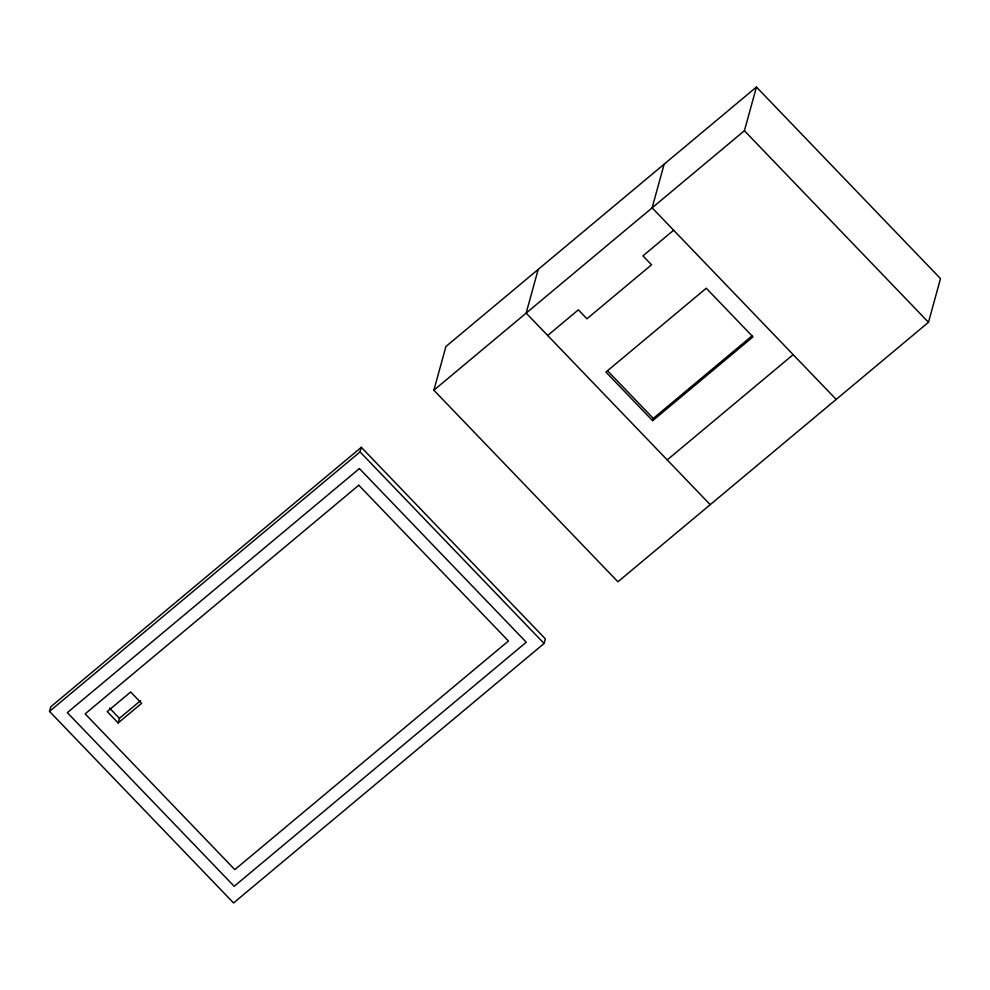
<?xml version="1.0" encoding="UTF-8"?>
<svg xmlns="http://www.w3.org/2000/svg" width="990" height="990" viewBox="0 0 990 990"><rect width="100%" height="100%" fill="white"/><g stroke="black" fill="none" stroke-linecap="round" stroke-linejoin="round"><path stroke-width="1.49" d="M49.5 711.389L50.762 706.798L361.313 447.307L545.366 638.872L544.092 643.475L233.553 902.954L49.5 711.389L360.038 451.91L361.313 447.307M118.157 722.935L141.595 703.346L130.668 691.985L107.229 711.562L118.157 722.935L119.419 718.344L140.518 700.71M433.868 390.221L445.908 346.525L756.447 87.046L940.5 278.611L928.471 322.295L617.921 581.786L433.868 390.221L744.406 130.73L756.447 87.046M538.189 269.416L526.16 313.1L710.214 504.665M664.154 164.154L652.125 207.838L836.179 399.403M652.645 420.7L752.982 336.872L706.266 288.238L605.929 372.079L652.645 420.7L653.289 418.411L752.437 335.548M547.656 335.486L578.346 309.845L586.946 318.792L651.544 264.813L642.943 255.865L673.633 230.225M667.211 459.904L793.176 354.643M744.406 130.73L928.471 322.295M607.625 370.891L653.289 418.411M360.038 451.91L544.092 643.475M109.494 707.999L119.419 718.344M359.42 468.567L67.332 712.639L234.185 886.298L526.272 642.225L359.42 468.567M358.788 485.236L85.165 713.877L234.816 869.628L508.439 640.988L358.788 485.236"/></g></svg>
